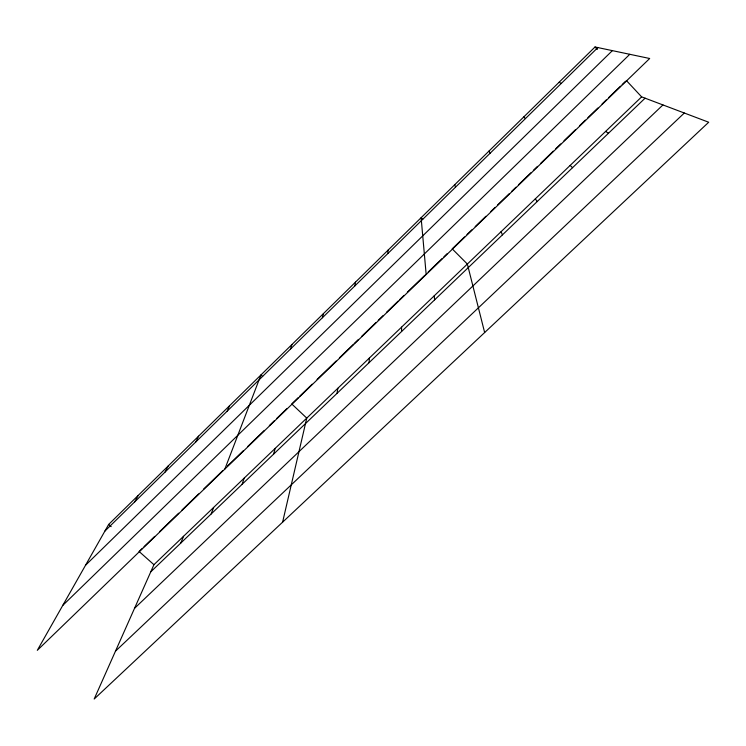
<?xml version="1.0" encoding="UTF-8"?>
<svg xmlns="http://www.w3.org/2000/svg" width="746" height="746" viewBox="0 0 746 746"><rect width="100%" height="100%" fill="white"/><g stroke="black" fill="none" stroke-linecap="round" stroke-linejoin="round"><path stroke-width="1.12" d="M401.562 331.532L401.572 327.149M387.845 253.556L388.041 250.171M369.018 362.715L369.466 357.949M336.996 393.394L337.863 388.265M354.854 285.914L355.497 282.119M282.603 522.172L306.755 418.105L291.733 403.94L298.269 397.618M322.403 317.749L323.484 313.553M273.53 454.202L275.209 448.365M290.474 349.063L291.975 344.484M242.096 484.322L244.175 478.139M211.165 513.966L213.617 507.448M224.844 469.094L260.96 374.93L262.648 376.516M180.728 543.135L183.544 536.299M227.213 411.111L229.516 405.796M641.625 96.868L153.937 564.694L94.183 699.021L708.7 122.241L641.625 96.868L626.351 80.512M195.89 441.846L198.576 436.168M165.062 472.078L168.139 466.054M134.737 501.825L138.169 495.465M108.674 524.419L37.3 650.335L649.691 58.496L595.038 46.979L108.674 524.419L111.173 526.648M104.888 531.105L597.844 47.567M85.529 565.254L612.373 50.635M62.757 605.416L629.792 54.299M142.374 548.301L139.082 551.481L153.937 564.694M144.015 546.715L154.692 536.393M159.625 531.628L178.667 513.22M182.005 509.994L198.697 493.861M203.639 489.078L222.616 470.745M227.558 465.961L243.457 450.593M247.653 446.546L264.364 430.386M269.343 425.584L274.314 420.772M276.803 418.366L286.753 408.752M299.911 396.033L312.173 384.181M317.078 379.434L336.101 361.055M339.421 357.838L353.548 344.186M354.378 343.384L358.49 339.411M361.782 336.232L375.76 322.72M378.231 320.332L383.164 315.558M386.456 312.378L398.159 301.067M399.828 299.454L404.015 295.416M407.353 292.18L424.856 275.265M428.167 272.057L442.247 258.452M443.907 256.848L447.218 253.649M464.516 236.93L452.188 248.838L467.36 264.047L484.648 332.539M466.977 234.552L471.91 229.787M475.193 226.607L485.87 216.284M490.887 211.444L495.064 207.407M497.563 204.982L509.257 193.68M511.765 191.265L515.943 187.227M518.442 184.803L530.891 172.774M533.381 170.368L537.521 166.367M540.841 163.16L553.271 151.14M555.751 148.743L560.694 143.969M563.985 140.78L575.52 129.636M579.633 125.664L585.396 120.087M587.867 117.7L597.872 108.03M602.059 103.983L606.246 99.936M608.764 97.512L620.486 86.172M622.164 84.559L625.512 81.323M150.767 571.837L645.085 98.183M134.541 608.316L662.942 104.934M115.471 651.165L684.315 113.019M559.062 82.284L561.337 83.384M605.593 131.436L608.512 133.226M523.711 117.001L525.445 118.586M570.168 165.416L572.555 167.682M422.74 219.324L421.117 217.701L426.171 274.519M595.038 46.979L597.35 49.46M535.33 198.837L537.204 201.551M488.938 151.13L490.169 153.191M501.07 231.708L502.45 234.859M454.752 184.691L455.489 187.209M434.2 295.854L434.638 299.836"/></g></svg>
